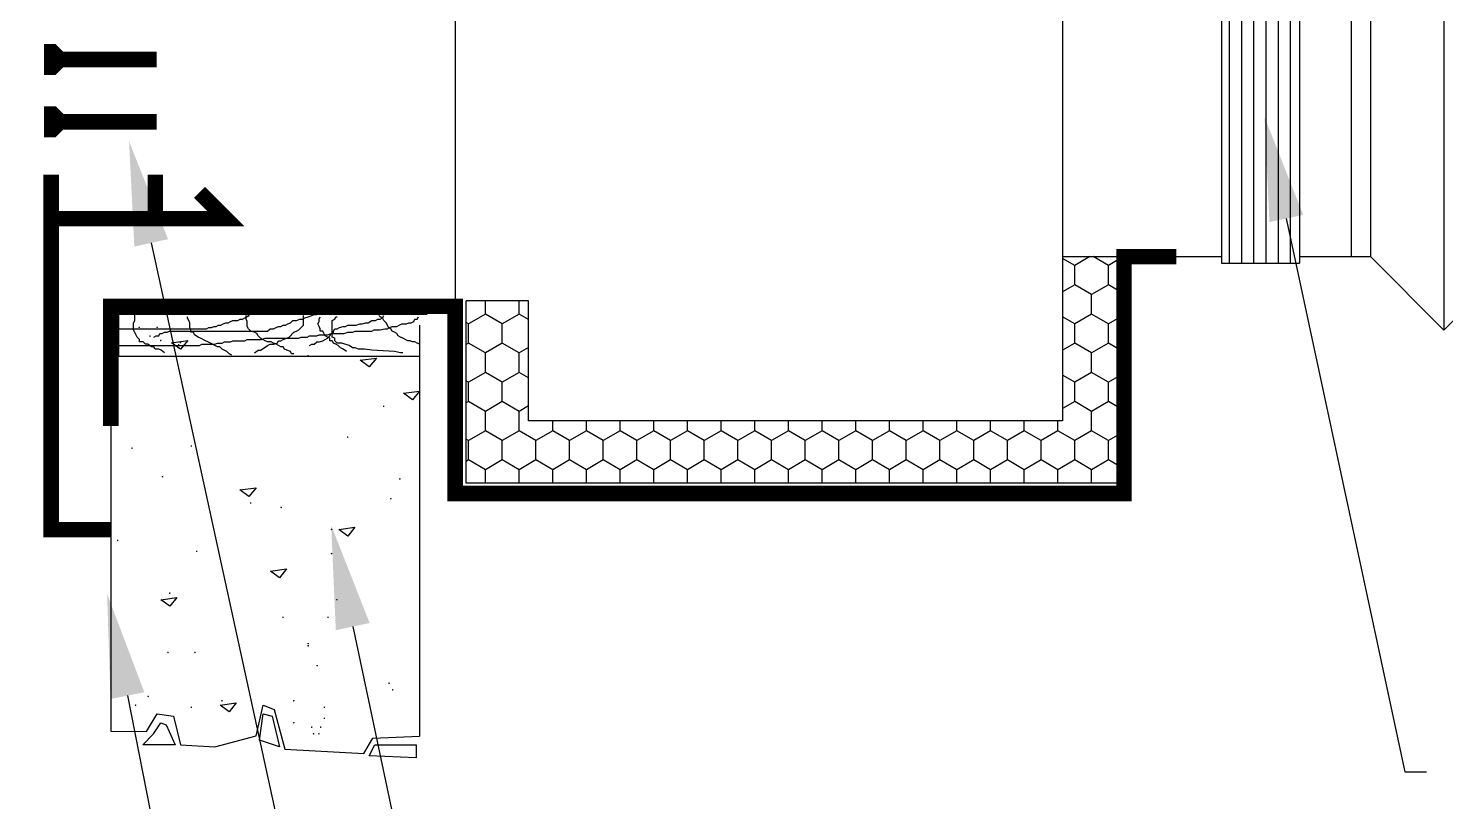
# Model space of a CAD drawing. Extents: x 594 to 813, y 174 to 240.
# Drawn here: x 636.67 to 639.629, y 196.121 to 197.735 of the extents above; entities that cross this region are included whole.
import ezdxf

# ---------------------------------------------------------------- set-up
doc = ezdxf.new("R2010")
doc.units = 0
doc.header["$MEASUREMENT"] = 0
doc.layers.get('0').update_dxf_attribs({"linetype": 'CONTINUOUS', "lineweight": 30})
for name, color, linetype in [('10_AC-TEXT', 3, 'CONTINUOUS'), ('DETAILS', 11, 'CONTINUOUS'), ('QEA-2$0$R', 1, 'CONTINUOUS'), ('QEA-2$0$Y', 2, 'CONTINUOUS'), ('T-TEXT', 3, 'CONTINUOUS')]:
    doc.layers.add(name, color=color, linetype=linetype)
doc.layers.add('AC.REF(S). PIPING', color=3, linetype='CONTINUOUS', lineweight=30)

# ---------------------------------------------------------------- blocks, each defined once
blk = doc.blocks.new('*X260')
at = {"color": 0}
for p, q in [((40.27, 213.75), (40.27, 214.323)), ((41.569, 213.75), (41.569, 214.323)), ((42.868, 213.75), (42.868, 214.323)), ((44.167, 213.75), (44.167, 214.323)), ((45.466, 213.75), (45.466, 214.323)), ((46.765, 213.75), (46.765, 214.323)), ((48.064, 213.75), (48.064, 214.323)), ((49.363, 213.75), (49.363, 214.323)), ((50.662, 213.75), (50.662, 214.323)), ((51.962, 213.75), (51.962, 214.323)), ((53.261, 213.75), (53.261, 214.323)), ((54.56, 213.75), (54.56, 214.323)), ((55.859, 213.75), (55.859, 214.323)), ((57.158, 213.75), (57.158, 214.323)), ((58.457, 213.75), (58.457, 214.323)), ((59.756, 213.75), (59.756, 214.323)), ((61.055, 213.75), (61.055, 214.323)), ((62.354, 213.75), (62.354, 214.323)), ((63.653, 213.75), (63.653, 214.323)), ((64.952, 213.75), (64.952, 214.323)), ((40.27, 213.75), (40.179, 213.698)), ((40.92, 213.375), (40.27, 213.75)), ((41.569, 213.75), (40.92, 213.375)), ((40.92, 212.625), (40.92, 213.375)), ((42.219, 213.375), (41.569, 213.75)), ((42.868, 213.75), (42.219, 213.375)), ((42.219, 212.625), (42.219, 213.375)), ((43.518, 213.375), (42.868, 213.75)), ((44.167, 213.75), (43.518, 213.375)), ((43.518, 212.625), (43.518, 213.375)), ((44.817, 213.375), (44.167, 213.75)), ((45.466, 213.75), (44.817, 213.375)), ((44.817, 212.625), (44.817, 213.375)), ((46.116, 213.375), (45.466, 213.75)), ((46.765, 213.75), (46.116, 213.375)), ((46.116, 212.625), (46.116, 213.375)), ((47.415, 213.375), (46.765, 213.75)), ((48.064, 213.75), (47.415, 213.375)), ((47.415, 212.625), (47.415, 213.375)), ((48.714, 213.375), (48.064, 213.75)), ((49.363, 213.75), (48.714, 213.375)), ((48.714, 212.625), (48.714, 213.375)), ((50.013, 213.375), (49.363, 213.75)), ((50.662, 213.75), (50.013, 213.375)), ((50.013, 212.625), (50.013, 213.375)), ((51.312, 213.375), (50.662, 213.75)), ((51.962, 213.75), (51.312, 213.375)), ((51.312, 212.625), (51.312, 213.375)), ((52.611, 213.375), (51.962, 213.75)), ((53.261, 213.75), (52.611, 213.375)), ((52.611, 212.625), (52.611, 213.375)), ((53.91, 213.375), (53.261, 213.75)), ((54.56, 213.75), (53.91, 213.375)), ((53.91, 212.625), (53.91, 213.375)), ((55.209, 213.375), (54.56, 213.75)), ((55.859, 213.75), (55.209, 213.375)), ((55.209, 212.625), (55.209, 213.375)), ((56.508, 213.375), (55.859, 213.75)), ((57.158, 213.75), (56.508, 213.375)), ((56.508, 212.625), (56.508, 213.375)), ((57.807, 213.375), (57.158, 213.75)), ((58.457, 213.75), (57.807, 213.375)), ((57.807, 212.625), (57.807, 213.375)), ((59.106, 213.375), (58.457, 213.75)), ((59.756, 213.75), (59.106, 213.375)), ((59.106, 212.625), (59.106, 213.375)), ((60.405, 213.375), (59.756, 213.75)), ((61.055, 213.75), (60.405, 213.375)), ((60.405, 212.625), (60.405, 213.375)), ((61.704, 213.375), (61.055, 213.75)), ((62.354, 213.75), (61.704, 213.375)), ((61.704, 212.625), (61.704, 213.375)), ((63.003, 213.375), (62.354, 213.75)), ((63.653, 213.75), (63.003, 213.375)), ((63.003, 212.625), (63.003, 213.375)), ((64.302, 213.375), (63.653, 213.75)), ((64.952, 213.75), (64.302, 213.375)), ((64.302, 212.625), (64.302, 213.375)), ((65.584, 213.385), (64.952, 213.75)), ((40.27, 212.25), (40.179, 212.302)), ((40.92, 212.625), (40.27, 212.25)), ((40.27, 211.5), (40.27, 212.25)), ((41.569, 212.25), (40.92, 212.625)), ((42.219, 212.625), (41.569, 212.25)), ((41.569, 211.5), (41.569, 212.25)), ((42.868, 212.25), (42.219, 212.625)), ((43.518, 212.625), (42.868, 212.25)), ((42.868, 211.923), (42.868, 212.25)), ((44.167, 212.25), (43.518, 212.625)), ((44.817, 212.625), (44.167, 212.25)), ((44.167, 211.923), (44.167, 212.25)), ((45.466, 212.25), (44.817, 212.625)), ((46.116, 212.625), (45.466, 212.25)), ((45.466, 211.923), (45.466, 212.25)), ((46.765, 212.25), (46.116, 212.625)), ((47.415, 212.625), (46.765, 212.25)), ((46.765, 211.923), (46.765, 212.25)), ((48.064, 212.25), (47.415, 212.625)), ((48.714, 212.625), (48.064, 212.25)), ((48.064, 211.923), (48.064, 212.25)), ((49.363, 212.25), (48.714, 212.625)), ((50.013, 212.625), (49.363, 212.25)), ((49.363, 211.923), (49.363, 212.25)), ((50.662, 212.25), (50.013, 212.625)), ((51.312, 212.625), (50.662, 212.25)), ((50.662, 211.923), (50.662, 212.25)), ((51.962, 212.25), (51.312, 212.625)), ((52.611, 212.625), (51.962, 212.25)), ((51.962, 211.923), (51.962, 212.25)), ((53.261, 212.25), (52.611, 212.625)), ((53.91, 212.625), (53.261, 212.25)), ((53.261, 211.923), (53.261, 212.25)), ((54.56, 212.25), (53.91, 212.625)), ((55.209, 212.625), (54.56, 212.25)), ((54.56, 211.923), (54.56, 212.25)), ((55.859, 212.25), (55.209, 212.625)), ((56.508, 212.625), (55.859, 212.25)), ((55.859, 211.923), (55.859, 212.25)), ((57.158, 212.25), (56.508, 212.625)), ((57.807, 212.625), (57.158, 212.25)), ((57.158, 211.923), (57.158, 212.25)), ((58.457, 212.25), (57.807, 212.625)), ((59.106, 212.625), (58.457, 212.25)), ((58.457, 211.923), (58.457, 212.25)), ((59.756, 212.25), (59.106, 212.625)), ((60.405, 212.625), (59.756, 212.25)), ((59.756, 211.923), (59.756, 212.25)), ((61.055, 212.25), (60.405, 212.625)), ((61.704, 212.625), (61.055, 212.25)), ((61.055, 211.923), (61.055, 212.25)), ((62.354, 212.25), (61.704, 212.625)), ((63.003, 212.625), (62.354, 212.25)), ((62.354, 211.923), (62.354, 212.25)), ((63.653, 212.25), (63.003, 212.625)), ((64.302, 212.625), (63.653, 212.25)), ((63.653, 211.5), (63.653, 212.25)), ((64.952, 212.25), (64.302, 212.625)), ((65.584, 212.615), (64.952, 212.25)), ((64.952, 211.5), (64.952, 212.25)), ((40.27, 211.5), (40.179, 211.448)), ((40.92, 211.125), (40.27, 211.5)), ((41.569, 211.5), (40.92, 211.125)), ((40.92, 210.375), (40.92, 211.125)), ((42.219, 211.125), (41.569, 211.5)), ((42.579, 211.333), (42.219, 211.125)), ((42.219, 210.375), (42.219, 211.125)), ((63.653, 211.5), (63.184, 211.229)), ((64.302, 211.125), (63.653, 211.5)), ((64.952, 211.5), (64.302, 211.125)), ((64.302, 210.375), (64.302, 211.125)), ((65.584, 211.135), (64.952, 211.5)), ((40.27, 210), (40.179, 210.052)), ((40.92, 210.375), (40.27, 210)), ((40.27, 209.25), (40.27, 210)), ((41.569, 210), (40.92, 210.375)), ((42.219, 210.375), (41.569, 210)), ((41.569, 209.25), (41.569, 210)), ((42.579, 210.167), (42.219, 210.375)), ((63.653, 210), (63.184, 210.271)), ((64.302, 210.375), (63.653, 210)), ((63.653, 209.25), (63.653, 210)), ((64.952, 210), (64.302, 210.375)), ((65.584, 210.365), (64.952, 210)), ((64.952, 209.25), (64.952, 210)), ((40.27, 209.25), (40.179, 209.198)), ((40.92, 208.875), (40.27, 209.25)), ((41.569, 209.25), (40.92, 208.875)), ((40.92, 208.125), (40.92, 208.875)), ((42.219, 208.875), (41.569, 209.25)), ((42.579, 209.083), (42.219, 208.875)), ((42.219, 208.125), (42.219, 208.875)), ((63.653, 209.25), (63.184, 208.979)), ((64.302, 208.875), (63.653, 209.25)), ((64.952, 209.25), (64.302, 208.875)), ((64.302, 208.125), (64.302, 208.875)), ((65.584, 208.885), (64.952, 209.25)), ((40.27, 207.75), (40.179, 207.802)), ((40.92, 208.125), (40.27, 207.75)), ((41.569, 207.75), (40.92, 208.125)), ((42.219, 208.125), (41.569, 207.75)), ((42.579, 207.917), (42.219, 208.125)), ((63.653, 207.75), (63.184, 208.021)), ((64.302, 208.125), (63.653, 207.75)), ((64.952, 207.75), (64.302, 208.125)), ((65.584, 208.115), (64.952, 207.75)), ((40.27, 207.291), (40.27, 207.75)), ((41.569, 207.291), (41.569, 207.75)), ((63.653, 207), (63.653, 207.75)), ((64.952, 207), (64.952, 207.75)), ((63.653, 207), (63.184, 206.729)), ((64.302, 206.625), (63.653, 207)), ((64.952, 207), (64.302, 206.625)), ((65.584, 206.635), (64.952, 207)), ((64.302, 205.875), (64.302, 206.625)), ((63.499, 205.589), (63.184, 205.771)), ((64.302, 205.875), (63.807, 205.589)), ((64.798, 205.589), (64.302, 205.875)), ((65.584, 205.865), (65.106, 205.589)), ((63.653, 185.25), (63.184, 185.521)), ((64.24, 185.589), (63.653, 185.25)), ((64.952, 185.25), (64.365, 185.589)), ((65.539, 185.589), (64.952, 185.25)), ((63.653, 184.5), (63.653, 185.25)), ((64.952, 184.5), (64.952, 185.25)), ((63.653, 184.5), (63.184, 184.229)), ((64.302, 184.125), (63.653, 184.5)), ((64.952, 184.5), (64.302, 184.125)), ((65.584, 184.135), (64.952, 184.5)), ((40.92, 183.375), (40.92, 183.887)), ((42.219, 183.375), (42.219, 183.887)), ((64.302, 183.375), (64.302, 184.125)), ((40.92, 183.375), (40.27, 183)), ((41.569, 183), (40.92, 183.375)), ((42.219, 183.375), (41.569, 183)), ((42.579, 183.167), (42.219, 183.375)), ((63.653, 183), (63.184, 183.271)), ((64.302, 183.375), (63.653, 183)), ((64.952, 183), (64.302, 183.375)), ((65.584, 183.365), (64.952, 183)), ((40.27, 183), (40.179, 183.052)), ((40.27, 182.25), (40.27, 183)), ((41.569, 182.25), (41.569, 183)), ((63.653, 182.25), (63.653, 183)), ((64.952, 182.25), (64.952, 183)), ((40.27, 182.25), (40.179, 182.198)), ((40.92, 181.875), (40.27, 182.25)), ((41.569, 182.25), (40.92, 181.875)), ((42.219, 181.875), (41.569, 182.25)), ((42.579, 182.083), (42.219, 181.875)), ((63.653, 182.25), (63.184, 181.979)), ((64.302, 181.875), (63.653, 182.25)), ((64.952, 182.25), (64.302, 181.875)), ((65.584, 181.885), (64.952, 182.25)), ((40.92, 181.125), (40.92, 181.875)), ((42.219, 181.125), (42.219, 181.875)), ((64.302, 181.125), (64.302, 181.875)), ((40.92, 181.125), (40.27, 180.75)), ((41.569, 180.75), (40.92, 181.125)), ((42.219, 181.125), (41.569, 180.75)), ((42.579, 180.917), (42.219, 181.125)), ((63.653, 180.75), (63.184, 181.021)), ((64.302, 181.125), (63.653, 180.75)), ((64.952, 180.75), (64.302, 181.125)), ((65.584, 181.115), (64.952, 180.75)), ((40.27, 180.75), (40.179, 180.802)), ((40.27, 180), (40.27, 180.75)), ((41.569, 180), (41.569, 180.75)), ((63.653, 180), (63.653, 180.75)), ((64.952, 180), (64.952, 180.75)), ((40.27, 180), (40.179, 179.948)), ((40.92, 179.625), (40.27, 180)), ((41.569, 180), (40.92, 179.625)), ((42.219, 179.625), (41.569, 180)), ((63.653, 180), (63.184, 179.729)), ((64.302, 179.625), (63.653, 180)), ((64.952, 180), (64.302, 179.625)), ((65.584, 179.635), (64.952, 180)), ((40.92, 178.875), (40.92, 179.625)), ((42.579, 179.833), (42.219, 179.625)), ((42.219, 178.875), (42.219, 179.625)), ((64.302, 178.875), (64.302, 179.625)), ((40.92, 178.875), (40.27, 178.5)), ((41.569, 178.5), (40.92, 178.875)), ((42.219, 178.875), (41.569, 178.5)), ((42.868, 178.5), (42.219, 178.875)), ((43.518, 178.875), (42.868, 178.5)), ((43.518, 178.875), (43.518, 179.255)), ((44.167, 178.5), (43.518, 178.875)), ((44.817, 178.875), (44.167, 178.5)), ((44.817, 178.875), (44.817, 179.255)), ((45.466, 178.5), (44.817, 178.875)), ((46.116, 178.875), (45.466, 178.5)), ((46.116, 178.875), (46.116, 179.255)), ((46.765, 178.5), (46.116, 178.875)), ((47.415, 178.875), (46.765, 178.5)), ((47.415, 178.875), (47.415, 179.255)), ((48.064, 178.5), (47.415, 178.875)), ((48.714, 178.875), (48.064, 178.5)), ((48.714, 178.875), (48.714, 179.255)), ((49.363, 178.5), (48.714, 178.875)), ((50.013, 178.875), (49.363, 178.5)), ((50.013, 178.875), (50.013, 179.255)), ((50.662, 178.5), (50.013, 178.875)), ((51.312, 178.875), (50.662, 178.5)), ((51.312, 178.875), (51.312, 179.255)), ((51.962, 178.5), (51.312, 178.875)), ((52.611, 178.875), (51.962, 178.5)), ((52.611, 178.875), (52.611, 179.255)), ((53.261, 178.5), (52.611, 178.875)), ((53.91, 178.875), (53.261, 178.5)), ((53.91, 178.875), (53.91, 179.255)), ((54.56, 178.5), (53.91, 178.875)), ((55.209, 178.875), (54.56, 178.5)), ((55.209, 178.875), (55.209, 179.255)), ((55.859, 178.5), (55.209, 178.875)), ((56.508, 178.875), (55.859, 178.5)), ((56.508, 178.875), (56.508, 179.255)), ((57.158, 178.5), (56.508, 178.875)), ((57.807, 178.875), (57.158, 178.5)), ((57.807, 178.875), (57.807, 179.255)), ((58.457, 178.5), (57.807, 178.875)), ((59.106, 178.875), (58.457, 178.5)), ((59.106, 178.875), (59.106, 179.255)), ((59.756, 178.5), (59.106, 178.875)), ((60.405, 178.875), (59.756, 178.5)), ((60.405, 178.875), (60.405, 179.255)), ((61.055, 178.5), (60.405, 178.875)), ((61.704, 178.875), (61.055, 178.5)), ((61.704, 178.875), (61.704, 179.255)), ((62.354, 178.5), (61.704, 178.875)), ((63.003, 178.875), (62.354, 178.5)), ((63.003, 178.875), (63.003, 179.255)), ((63.653, 178.5), (63.003, 178.875)), ((64.302, 178.875), (63.653, 178.5)), ((64.952, 178.5), (64.302, 178.875)), ((65.584, 178.865), (64.952, 178.5)), ((40.27, 178.5), (40.179, 178.552)), ((40.27, 177.75), (40.27, 178.5)), ((41.569, 177.75), (41.569, 178.5)), ((42.868, 177.75), (42.868, 178.5)), ((44.167, 177.75), (44.167, 178.5)), ((45.466, 177.75), (45.466, 178.5)), ((46.765, 177.75), (46.765, 178.5)), ((48.064, 177.75), (48.064, 178.5)), ((49.363, 177.75), (49.363, 178.5)), ((50.662, 177.75), (50.662, 178.5)), ((51.962, 177.75), (51.962, 178.5)), ((53.261, 177.75), (53.261, 178.5)), ((54.56, 177.75), (54.56, 178.5)), ((55.859, 177.75), (55.859, 178.5)), ((57.158, 177.75), (57.158, 178.5)), ((58.457, 177.75), (58.457, 178.5)), ((59.756, 177.75), (59.756, 178.5)), ((61.055, 177.75), (61.055, 178.5)), ((62.354, 177.75), (62.354, 178.5)), ((63.653, 177.75), (63.653, 178.5)), ((64.952, 177.75), (64.952, 178.5)), ((40.27, 177.75), (40.179, 177.698)), ((40.92, 177.375), (40.27, 177.75)), ((41.569, 177.75), (40.92, 177.375)), ((42.219, 177.375), (41.569, 177.75)), ((42.868, 177.75), (42.219, 177.375)), ((43.518, 177.375), (42.868, 177.75)), ((44.167, 177.75), (43.518, 177.375)), ((44.817, 177.375), (44.167, 177.75)), ((45.466, 177.75), (44.817, 177.375)), ((46.116, 177.375), (45.466, 177.75)), ((46.765, 177.75), (46.116, 177.375)), ((47.415, 177.375), (46.765, 177.75)), ((48.064, 177.75), (47.415, 177.375)), ((48.714, 177.375), (48.064, 177.75)), ((49.363, 177.75), (48.714, 177.375)), ((50.013, 177.375), (49.363, 177.75)), ((50.662, 177.75), (50.013, 177.375)), ((51.312, 177.375), (50.662, 177.75)), ((51.962, 177.75), (51.312, 177.375)), ((52.611, 177.375), (51.962, 177.75)), ((53.261, 177.75), (52.611, 177.375)), ((53.91, 177.375), (53.261, 177.75)), ((54.56, 177.75), (53.91, 177.375)), ((55.209, 177.375), (54.56, 177.75)), ((55.859, 177.75), (55.209, 177.375)), ((56.508, 177.375), (55.859, 177.75)), ((57.158, 177.75), (56.508, 177.375)), ((57.807, 177.375), (57.158, 177.75)), ((58.457, 177.75), (57.807, 177.375)), ((59.106, 177.375), (58.457, 177.75)), ((59.756, 177.75), (59.106, 177.375)), ((60.405, 177.375), (59.756, 177.75)), ((61.055, 177.75), (60.405, 177.375)), ((61.704, 177.375), (61.055, 177.75)), ((62.354, 177.75), (61.704, 177.375)), ((63.003, 177.375), (62.354, 177.75)), ((63.653, 177.75), (63.003, 177.375)), ((64.302, 177.375), (63.653, 177.75)), ((64.952, 177.75), (64.302, 177.375)), ((65.584, 177.385), (64.952, 177.75)), ((40.92, 176.855), (40.92, 177.375)), ((42.219, 176.855), (42.219, 177.375)), ((43.518, 176.855), (43.518, 177.375)), ((44.817, 176.855), (44.817, 177.375)), ((46.116, 176.855), (46.116, 177.375)), ((47.415, 176.855), (47.415, 177.375)), ((48.714, 176.855), (48.714, 177.375)), ((50.013, 176.855), (50.013, 177.375)), ((51.312, 176.855), (51.312, 177.375)), ((52.611, 176.855), (52.611, 177.375)), ((53.91, 176.855), (53.91, 177.375)), ((55.209, 176.855), (55.209, 177.375)), ((56.508, 176.855), (56.508, 177.375)), ((57.807, 176.855), (57.807, 177.375)), ((59.106, 176.855), (59.106, 177.375)), ((60.405, 176.855), (60.405, 177.375)), ((61.704, 176.855), (61.704, 177.375)), ((63.003, 176.855), (63.003, 177.375)), ((64.302, 176.855), (64.302, 177.375))]:
    blk.add_line(p, q, dxfattribs=at)
blk = doc.blocks.new('*X258')
at = {"color": 0}
for p, q in [((72.73, 185.336), (72.73, 205.842)), ((73.202, 185.336), (73.202, 205.842)), ((73.674, 185.336), (73.674, 205.842)), ((74.146, 185.336), (74.146, 205.842)), ((74.619, 185.336), (74.619, 205.842)), ((75.091, 185.336), (75.091, 205.842))]:
    blk.add_line(p, q, dxfattribs=at)
blk = doc.blocks.new('A$C5DD3573E')
at = {"layer": '10_AC-TEXT'}
blk.add_solid([(-21713.802, -28781.287), (-21655.486, -28768.78), (-21722.167, -28600.085)], dxfattribs=at)
at = {"layer": 'DETAILS', "color": 2}
for p, q in [((-22070.805, -27662.807), (-22070.805, -29124.101)), ((-23118.8, -27860.384), (-23118.8, -28926.523)), ((-21796.274, -27934.826), (-21796.274, -28852.082)), ((-21662.079, -27934.826), (-21662.079, -28852.082)), ((-21572.615, -27946.137), (-21572.615, -28840.771)), ((-21539.066, -27946.137), (-21539.066, -28840.771)), ((-22070.805, -28840.771), (-21796.274, -28840.771)), ((-21796.274, -28852.082), (-21662.079, -28852.082)), ((-21662.079, -28840.771), (-21539.066, -28840.771)), ((-23713.134, -28926.523), (-23713.134, -29658.773)), ((-23099.833, -29231.457), (-23099.833, -28916.897)), ((-22992.477, -28916.897), (-23099.833, -28916.897)), ((-22992.477, -29124.101), (-22992.477, -28916.897)), ((-23180.227, -28959.169), (-23180.227, -29667.432)), ((-22070.805, -29124.101), (-22992.477, -29124.101)), ((-21963.449, -29231.457), (-23099.833, -29231.457))]:
    blk.add_line(p, q, dxfattribs=at)
for points in [[(-21412.546, -27819.616), (-21412.546, -28967.292)], [(-21539.066, -28840.771), (-21412.546, -28967.292), (-21286.025, -28840.771)], [(-23713.134, -29658.773), (-23651.719, -29659.681), (-23633.107, -29629.374), (-23605.189, -29633.162), (-23592.781, -29682.412), (-23533.844, -29686.2), (-23462.498, -29667.258), (-23450.09, -29614.22), (-23431.478, -29621.797), (-23412.866, -29689.989), (-23276.379, -29697.566), (-23260.869, -29671.046), (-23180.227, -29667.432)]]:
    blk.add_lwpolyline(points, dxfattribs=at)
for points in [[(-23634.024, -28500.81, 26.839, 26.839, 0), (-23795.059, -28500.81, 26.839, 53.678, 0), (-23808.478, -28500.81, 53.678, 53.678, 0), (-23828.607, -28500.81, 53.678, 53.678, 0)], [(-23634.024, -28500.81, 26.839, 26.839, 0), (-23795.059, -28500.81, 26.839, 53.678, 0), (-23808.478, -28500.81, 53.678, 53.678, 0), (-23828.607, -28500.81, 53.678, 53.678, 0)], [(-23634.024, -28608.166, 26.839, 26.839, 0), (-23795.059, -28608.166, 26.839, 53.678, 0), (-23808.478, -28608.166, 53.678, 53.678, 0), (-23828.607, -28608.166, 53.678, 53.678, 0)], [(-23634.024, -28608.166, 26.839, 26.839, 0), (-23795.059, -28608.166, 26.839, 53.678, 0), (-23808.478, -28608.166, 53.678, 53.678, 0), (-23828.607, -28608.166, 53.678, 53.678, 0)]]:
    blk.add_lwpolyline(points, format="xyseb", dxfattribs=at)
at = {"layer": 'DETAILS', "color": 2, "const_width": 26.839}
for points in [[(-23815.881, -28775.243), (-23815.881, -28699.603)], [(-23636.315, -28775.243), (-23636.315, -28699.603)], [(-23713.134, -29311.601), (-23815.881, -29311.601), (-23815.881, -28775.243), (-23514.462, -28775.243), (-23560.009, -28729.696)], [(-23713.134, -29132.815), (-23713.134, -28926.523), (-23258.512, -28926.523), (-23118.8, -28926.523), (-23118.8, -29249.284), (-22966.629, -29249.284), (-21964.781, -29249.284), (-21964.781, -28840.771), (-21874.628, -28840.771)]]:
    blk.add_lwpolyline(points, dxfattribs=at)
at = {"layer": 'DETAILS', "color": 2, "const_width": 1.342}
for points in [[(-23664.798, -28962.606, 1), (-23663.456, -28962.606, 1)], [(-23646.186, -28977.76, 1), (-23644.844, -28977.76, 1)], [(-23633.778, -28962.606, 1), (-23632.436, -28962.606, 1)], [(-23627.574, -28985.337, 1), (-23626.232, -28985.337, 1)], [(-23596.554, -28992.914, 1), (-23595.212, -28992.914, 1)], [(-23593.452, -28989.125, 1), (-23592.11, -28989.125, 1)], [(-23373.212, -29011.856, 1), (-23371.87, -29011.856, 1)], [(-23373.212, -29011.856, 1), (-23371.87, -29011.856, 1)], [(-23242.928, -29098.99, 1), (-23241.586, -29098.99, 1)], [(-23304.968, -29152.029, 1), (-23303.626, -29152.029, 1)], [(-23677.206, -29170.971, 1), (-23675.864, -29170.971, 1)], [(-23574.841, -29167.183, 1), (-23573.499, -29167.183, 1)], [(-23624.472, -29220.221, 1), (-23623.13, -29220.221, 1)], [(-23215.01, -29224.009, 1), (-23213.668, -29224.009, 1)], [(-23472.475, -29265.682, 1), (-23471.133, -29265.682, 1)], [(-23419.741, -29273.259, 1), (-23418.399, -29273.259, 1)], [(-23230.52, -29258.105, 1), (-23229.178, -29258.105, 1)], [(-23332.886, -29311.144, 1), (-23331.544, -29311.144, 1)], [(-23702.022, -29330.086, 1), (-23700.68, -29330.086, 1)], [(-23565.535, -29349.028, 1), (-23564.193, -29349.028, 1)], [(-23332.886, -29352.817, 1), (-23331.544, -29352.817, 1)], [(-23612.064, -29421.009, 1), (-23610.722, -29421.009, 1)], [(-23416.639, -29462.682, 1), (-23415.297, -29462.682, 1)], [(-23339.09, -29462.682, 1), (-23337.748, -29462.682, 1)], [(-23373.212, -29508.143, 1), (-23371.87, -29508.143, 1)], [(-23373.212, -29511.932, 1), (-23371.87, -29511.932, 1)], [(-23615.166, -29523.297, 1), (-23613.824, -29523.297, 1)], [(-23568.637, -29523.297, 1), (-23567.295, -29523.297, 1)], [(-23357.702, -29546.028, 1), (-23356.36, -29546.028, 1)], [(-23233.622, -29576.335, 1), (-23232.28, -29576.335, 1)], [(-23227.418, -29587.701, 1), (-23226.076, -29587.701, 1)], [(-23671.002, -29614.22, 1), (-23669.66, -29614.22, 1)], [(-23649.288, -29599.066, 1), (-23647.946, -29599.066, 1)], [(-23574.841, -29618.008, 1), (-23573.499, -29618.008, 1)], [(-23522.107, -29606.643, 1), (-23520.765, -29606.643, 1)], [(-23398.027, -29606.643, 1), (-23396.685, -29606.643, 1)], [(-23345.294, -29618.008, 1), (-23343.952, -29618.008, 1)], [(-23345.294, -29636.95, 1), (-23343.952, -29636.95, 1)], [(-23398.027, -29644.527, 1), (-23396.685, -29644.527, 1)], [(-23367.008, -29652.104, 1), (-23365.666, -29652.104, 1)], [(-23363.906, -29663.47, 1), (-23362.564, -29663.47, 1)], [(-23354.6, -29663.47, 1), (-23353.258, -29663.47, 1)], [(-23351.498, -29652.104, 1), (-23350.156, -29652.104, 1)]]:
    blk.add_lwpolyline(points, format="xyb", close=True, dxfattribs=at)
at = {"layer": 'DETAILS', "color": 2}
for points in [[(-23608.291, -28989.125), (-23580.374, -28985.337), (-23592.781, -29000.491)], [(-23282.583, -29019.433), (-23254.665, -29015.645), (-23267.073, -29030.798)], [(-23208.135, -29076.26), (-23180.218, -29072.471), (-23192.625, -29087.625)], [(-23490.416, -29242.952), (-23462.498, -29239.163), (-23474.906, -29254.317)], [(-23319.807, -29311.144), (-23291.889, -29307.355), (-23304.297, -29322.509)], [(-23437.682, -29383.124), (-23409.764, -29379.336), (-23422.172, -29394.49)], [(-23626.903, -29432.374), (-23598.985, -29428.586), (-23611.393, -29443.739)], [(-23524.538, -29614.22), (-23496.62, -29610.431), (-23509.028, -29625.585)], [(-23456.294, -29674.835), (-23450.09, -29629.374), (-23434.58, -29633.162), (-23422.172, -29686.2)], [(-23639.311, -29663.47), (-23626.903, -29644.527), (-23617.597, -29648.316), (-23602.087, -29682.412), (-23657.923, -29682.412)], [(-23267.073, -29701.354), (-23257.767, -29682.412), (-23186.421, -29682.412), (-23186.421, -29705.143)]]:
    blk.add_lwpolyline(points, close=True, dxfattribs=at)
at = {"layer": 'QEA-2$0$R'}
for p, q in [((-23673.919, -28954.761), (-23671.853, -28950.632)), ((-23673.919, -28967.149), (-23673.919, -28954.761)), ((-23671.853, -28950.632), (-23671.853, -28940.308)), ((-23580.945, -28946.502), (-23580.945, -28944.437)), ((-23576.813, -28954.761), (-23580.945, -28946.502)), ((-23576.813, -28963.02), (-23576.813, -28954.761)), ((-23523.095, -28958.89), (-23518.963, -28956.826)), ((-23518.963, -28956.826), (-23514.831, -28954.761)), ((-23514.831, -28954.761), (-23510.698, -28954.761)), ((-23510.698, -28954.761), (-23506.566, -28952.696)), ((-23506.566, -28952.696), (-23502.434, -28950.632)), ((-23502.434, -28950.632), (-23494.17, -28950.632)), ((-23494.17, -28950.632), (-23490.038, -28948.567)), ((-23490.038, -28948.567), (-23485.905, -28948.567)), ((-23485.905, -28948.567), (-23481.773, -28946.502)), ((-23479.707, -28940.308), (-23483.839, -28940.308)), ((-23481.773, -28946.502), (-23473.509, -28942.373)), ((-23473.509, -28942.373), (-23479.707, -28940.308)), ((-23479.707, -28948.567), (-23479.707, -28942.373)), ((-23477.641, -28952.696), (-23479.707, -28948.567)), ((-23477.641, -28960.955), (-23477.641, -28952.696)), ((-23411.526, -28958.89), (-23407.394, -28956.826)), ((-23407.394, -28956.826), (-23403.262, -28954.761)), ((-23403.262, -28954.761), (-23399.13, -28950.632)), ((-23399.13, -28950.632), (-23392.932, -28950.632)), ((-23392.932, -28950.632), (-23386.733, -28948.567)), ((-23386.733, -28948.567), (-23382.601, -28948.567)), ((-23382.601, -28948.567), (-23378.469, -28946.502)), ((-23380.535, -28958.89), (-23380.535, -28942.373)), ((-23378.469, -28946.502), (-23372.271, -28944.437)), ((-23372.271, -28944.437), (-23366.072, -28942.373)), ((-23366.072, -28942.373), (-23361.94, -28940.308)), ((-23361.94, -28940.308), (-23357.808, -28940.308)), ((-23355.742, -28956.826), (-23353.676, -28952.696)), ((-23353.676, -28960.955), (-23355.742, -28956.826)), ((-23353.676, -28948.567), (-23351.61, -28944.437)), ((-23353.676, -28952.696), (-23353.676, -28948.567)), ((-23330.949, -28950.632), (-23326.817, -28948.567)), ((-23330.949, -28979.537), (-23330.949, -28950.632)), ((-23326.817, -28948.567), (-23324.751, -28944.437)), ((-23324.751, -28944.437), (-23322.685, -28944.437)), ((-23289.627, -28958.89), (-23283.429, -28956.826)), ((-23283.429, -28956.826), (-23279.297, -28956.826)), ((-23279.297, -28956.826), (-23273.098, -28954.761)), ((-23273.098, -28954.761), (-23268.966, -28954.761)), ((-23268.966, -28954.761), (-23262.768, -28950.632)), ((-23262.768, -28950.632), (-23256.57, -28950.632)), ((-23256.57, -28950.632), (-23252.438, -28948.567)), ((-23252.438, -28948.567), (-23248.305, -28948.567)), ((-23248.305, -28944.437), (-23250.372, -28942.373)), ((-23244.173, -28946.502), (-23248.305, -28944.437)), ((-23248.305, -28948.567), (-23244.173, -28946.502)), ((-23244.173, -28946.502), (-23242.107, -28942.373)), ((-23242.107, -28950.632), (-23244.173, -28946.502)), ((-23237.975, -28954.761), (-23242.107, -28950.632)), ((-23235.909, -28958.89), (-23237.975, -28954.761)), ((-23215.248, -28958.89), (-23211.116, -28956.826)), ((-23211.116, -28956.826), (-23202.851, -28956.826)), ((-23202.851, -28956.826), (-23198.719, -28954.761)), ((-23198.719, -28954.761), (-23194.587, -28954.761)), ((-23194.587, -28954.761), (-23190.455, -28952.696)), ((-23190.455, -28952.696), (-23188.389, -28948.567)), ((-23188.389, -28948.567), (-23184.257, -28948.567)), ((-23184.257, -28948.567), (-23182.191, -28944.437)), ((-23699.363, -28965.084), (-23547.888, -28965.084)), ((-23667.721, -28979.537), (-23673.919, -28967.149)), ((-23663.589, -28983.667), (-23667.721, -28979.537)), ((-23638.796, -28979.537), (-23634.664, -28977.473)), ((-23634.664, -28977.473), (-23630.531, -28977.473)), ((-23630.531, -28977.473), (-23628.465, -28973.343)), ((-23628.465, -28973.343), (-23624.333, -28973.343)), ((-23624.333, -28973.343), (-23620.201, -28971.278)), ((-23620.201, -28971.278), (-23616.069, -28971.278)), ((-23616.069, -28971.278), (-23611.937, -28969.214)), ((-23611.937, -28969.214), (-23442.518, -28969.214)), ((-23574.747, -28967.149), (-23576.813, -28963.02)), ((-23574.747, -28971.278), (-23574.747, -28967.149)), ((-23570.615, -28971.278), (-23574.747, -28971.278)), ((-23568.549, -28975.408), (-23570.615, -28971.278)), ((-23562.351, -28979.537), (-23568.549, -28975.408)), ((-23558.218, -28981.602), (-23562.351, -28979.537)), ((-23549.954, -28985.731), (-23558.218, -28981.602)), ((-23547.888, -28965.084), (-23543.756, -28963.02)), ((-23543.756, -28963.02), (-23539.624, -28963.02)), ((-23539.624, -28963.02), (-23535.491, -28960.955)), ((-23535.491, -28960.955), (-23531.359, -28960.955)), ((-23531.359, -28960.955), (-23527.227, -28958.89)), ((-23527.227, -28958.89), (-23523.095, -28958.89)), ((-23475.575, -28965.084), (-23477.641, -28960.955)), ((-23471.443, -28969.214), (-23475.575, -28965.084)), ((-23465.245, -28971.278), (-23471.443, -28969.214)), ((-23461.112, -28973.343), (-23465.245, -28971.278)), ((-23459.046, -28977.473), (-23461.112, -28973.343)), ((-23454.914, -28981.602), (-23459.046, -28977.473)), ((-23446.65, -28985.731), (-23454.914, -28981.602)), ((-23452.848, -28983.667), (-23446.65, -28981.602)), ((-23446.65, -28981.602), (-23388.799, -28981.602)), ((-23442.518, -28969.214), (-23438.385, -28965.084)), ((-23438.385, -28965.084), (-23432.187, -28965.084)), ((-23432.187, -28965.084), (-23428.055, -28963.02)), ((-23428.055, -28963.02), (-23423.923, -28960.955)), ((-23423.923, -28960.955), (-23419.791, -28960.955)), ((-23419.791, -28960.955), (-23415.658, -28958.89)), ((-23415.658, -28958.89), (-23411.526, -28958.89)), ((-23415.658, -28983.667), (-23409.46, -28981.602)), ((-23409.46, -28981.602), (-23405.328, -28979.537)), ((-23405.328, -28979.537), (-23397.064, -28971.278)), ((-23397.064, -28971.278), (-23392.932, -28969.214)), ((-23392.932, -28969.214), (-23388.799, -28967.149)), ((-23388.799, -28967.149), (-23384.667, -28963.02)), ((-23388.799, -28981.602), (-23384.667, -28979.537)), ((-23384.667, -28963.02), (-23380.535, -28958.89)), ((-23384.667, -28979.537), (-23374.337, -28979.537)), ((-23374.337, -28979.537), (-23370.205, -28977.473)), ((-23370.205, -28977.473), (-23357.808, -28977.473)), ((-23357.808, -28977.473), (-23353.676, -28975.408)), ((-23351.61, -28965.084), (-23353.676, -28960.955)), ((-23353.676, -28975.408), (-23339.213, -28975.408)), ((-23351.61, -28969.214), (-23351.61, -28965.084)), ((-23347.478, -28969.214), (-23351.61, -28969.214)), ((-23343.345, -28977.473), (-23347.478, -28969.214)), ((-23339.213, -28979.537), (-23343.345, -28977.473)), ((-23343.345, -28983.667), (-23339.213, -28981.602)), ((-23339.213, -28975.408), (-23333.015, -28973.343)), ((-23339.213, -28981.602), (-23335.081, -28977.473)), ((-23335.081, -28981.602), (-23339.213, -28979.537)), ((-23335.081, -28977.473), (-23333.015, -28973.343)), ((-23335.081, -28985.731), (-23335.081, -28981.602)), ((-23333.015, -28973.343), (-23328.883, -28973.343)), ((-23333.015, -28973.343), (-23310.288, -28973.343)), ((-23326.817, -28981.602), (-23330.949, -28979.537)), ((-23328.883, -28969.214), (-23326.817, -28965.084)), ((-23328.883, -28973.343), (-23328.883, -28969.214)), ((-23326.817, -28965.084), (-23322.685, -28965.084)), ((-23326.817, -28985.731), (-23326.817, -28981.602)), ((-23322.685, -28965.084), (-23318.552, -28963.02)), ((-23318.552, -28963.02), (-23312.354, -28960.955)), ((-23312.354, -28960.955), (-23308.222, -28960.955)), ((-23310.288, -28973.343), (-23304.09, -28971.278)), ((-23308.222, -28960.955), (-23304.09, -28958.89)), ((-23304.09, -28958.89), (-23289.627, -28958.89)), ((-23304.09, -28971.278), (-23295.825, -28971.278)), ((-23295.825, -28971.278), (-23291.693, -28969.214)), ((-23291.693, -28969.214), (-23262.768, -28969.214)), ((-23262.768, -28969.214), (-23258.636, -28967.149)), ((-23258.636, -28967.149), (-23248.305, -28967.149)), ((-23248.305, -28967.149), (-23240.041, -28965.084)), ((-23240.041, -28965.084), (-23235.909, -28965.084)), ((-23233.843, -28963.02), (-23235.909, -28958.89)), ((-23235.909, -28965.084), (-23231.777, -28963.02)), ((-23229.711, -28965.084), (-23233.843, -28963.02)), ((-23231.777, -28963.02), (-23227.645, -28960.955)), ((-23227.645, -28969.214), (-23229.711, -28965.084)), ((-23227.645, -28960.955), (-23219.38, -28960.955)), ((-23223.512, -28971.278), (-23227.645, -28969.214)), ((-23219.38, -28973.343), (-23223.512, -28971.278)), ((-23219.38, -28960.955), (-23215.248, -28958.89)), ((-23217.314, -28977.473), (-23219.38, -28973.343)), ((-23213.182, -28979.537), (-23217.314, -28977.473)), ((-23209.05, -28981.602), (-23213.182, -28979.537)), ((-23200.785, -28985.731), (-23209.05, -28981.602)), ((-23699.363, -28993.99), (-23560.285, -28993.99)), ((-23663.589, -28987.796), (-23663.589, -28983.667)), ((-23657.391, -28987.796), (-23663.589, -28987.796)), ((-23653.258, -28991.925), (-23657.391, -28987.796)), ((-23649.126, -28991.925), (-23653.258, -28991.925)), ((-23642.928, -28996.055), (-23649.126, -28991.925)), ((-23638.796, -28996.055), (-23642.928, -28996.055)), ((-23636.73, -29000.184), (-23638.796, -28996.055)), ((-23630.531, -29000.184), (-23636.73, -29000.184)), ((-23626.399, -29002.249), (-23630.531, -29000.184)), ((-23620.201, -29006.378), (-23626.399, -29002.249)), ((-23560.285, -28993.99), (-23556.152, -28991.925)), ((-23556.152, -28991.925), (-23533.425, -28991.925)), ((-23545.822, -28987.796), (-23549.954, -28985.731)), ((-23537.558, -28991.925), (-23545.822, -28987.796)), ((-23533.425, -28993.99), (-23537.558, -28991.925)), ((-23533.425, -28991.925), (-23529.293, -28989.861)), ((-23529.293, -28996.055), (-23533.425, -28993.99)), ((-23529.293, -28989.861), (-23521.029, -28989.861)), ((-23525.161, -28996.055), (-23529.293, -28996.055)), ((-23521.029, -29000.184), (-23525.161, -28996.055)), ((-23521.029, -28989.861), (-23516.897, -28987.796)), ((-23512.765, -29004.314), (-23521.029, -29000.184)), ((-23516.897, -28987.796), (-23506.566, -28987.796)), ((-23508.632, -29008.443), (-23512.765, -29004.314)), ((-23506.566, -28987.796), (-23502.434, -28985.731)), ((-23502.434, -28985.731), (-23481.773, -28985.731)), ((-23481.773, -28985.731), (-23477.641, -28983.667)), ((-23477.641, -28983.667), (-23452.848, -28983.667)), ((-23465.245, -29006.378), (-23459.046, -29002.249)), ((-23459.046, -29002.249), (-23454.914, -29002.249)), ((-23454.914, -29002.249), (-23448.716, -28998.119)), ((-23448.716, -28998.119), (-23442.518, -28993.99)), ((-23442.518, -28987.796), (-23446.65, -28985.731)), ((-23436.319, -28987.796), (-23442.518, -28987.796)), ((-23442.518, -28993.99), (-23438.385, -28991.925)), ((-23438.385, -28991.925), (-23432.187, -28991.925)), ((-23432.187, -28989.861), (-23436.319, -28987.796)), ((-23432.187, -28991.925), (-23425.989, -28989.861)), ((-23428.055, -28991.925), (-23432.187, -28989.861)), ((-23419.791, -28996.055), (-23428.055, -28991.925)), ((-23425.989, -28989.861), (-23423.923, -28985.731)), ((-23423.923, -28985.731), (-23419.791, -28985.731)), ((-23419.791, -28985.731), (-23415.658, -28983.667)), ((-23415.658, -28996.055), (-23419.791, -28996.055)), ((-23413.592, -29000.184), (-23415.658, -28996.055)), ((-23409.46, -29002.249), (-23413.592, -29000.184)), ((-23403.262, -29004.314), (-23409.46, -29002.249)), ((-23401.196, -29008.443), (-23403.262, -29004.314)), ((-23370.205, -28993.99), (-23366.072, -28991.925)), ((-23366.072, -28991.925), (-23361.94, -28991.925)), ((-23361.94, -28991.925), (-23357.808, -28987.796)), ((-23357.808, -28987.796), (-23353.676, -28987.796)), ((-23353.676, -28987.796), (-23347.478, -28985.731)), ((-23347.478, -28985.731), (-23343.345, -28983.667)), ((-23330.949, -28985.731), (-23335.081, -28985.731)), ((-23328.883, -28989.861), (-23330.949, -28985.731)), ((-23324.751, -28991.925), (-23328.883, -28989.861)), ((-23322.685, -28989.861), (-23326.817, -28985.731)), ((-23320.618, -28993.99), (-23324.751, -28991.925)), ((-23314.42, -28989.861), (-23322.685, -28989.861)), ((-23316.486, -28998.119), (-23320.618, -28993.99)), ((-23312.354, -29000.184), (-23316.486, -28998.119)), ((-23302.024, -28993.99), (-23314.42, -28989.861)), ((-23306.156, -29004.314), (-23312.354, -29000.184)), ((-23295.825, -28998.119), (-23302.024, -28993.99)), ((-23291.693, -28998.119), (-23295.825, -28998.119)), ((-23285.495, -29000.184), (-23291.693, -28998.119)), ((-23275.165, -29000.184), (-23285.495, -29000.184)), ((-23262.768, -29002.249), (-23275.165, -29000.184)), ((-23223.512, -29004.314), (-23262.768, -29002.249)), ((-23213.182, -29006.378), (-23223.512, -29004.314)), ((-23209.05, -29006.378), (-23213.182, -29006.378)), ((-23196.653, -28985.731), (-23200.785, -28985.731)), ((-23192.521, -28987.796), (-23196.653, -28985.731)), ((-23188.389, -28987.796), (-23192.521, -28987.796)), ((-23184.257, -28989.861), (-23188.389, -28987.796)), ((-23180.125, -28991.925), (-23184.257, -28989.861)), ((-23504.5, -29010.508), (-23508.632, -29008.443)), ((-23397.064, -29008.443), (-23401.196, -29008.443))]:
    blk.add_line(p, q, dxfattribs=at)
at = {"layer": 'QEA-2$0$Y'}
for p, q in [((-23699.363, -29012.972), (-23699.363, -28940.308)), ((-23699.363, -29012.972), (-23699.363, -28940.429)), ((-23167.378, -28940.429), (-23699.363, -28940.429)), ((-23180.227, -29012.972), (-23699.363, -29012.972))]:
    blk.add_line(p, q, dxfattribs=at)
at = {"layer": 'T-TEXT', "color": 7, "linetype": 'Continuous'}
for p, q in [((-21684.644, -28775.034), (-21480.009, -29729.123)), ((-23643.42, -28817.038), (-22930.913, -32079.583)), ((-23295.691, -29478.74), (-22945.746, -31126.98)), ((-23684.529, -29597.725), (-23074.427, -32692.284)), ((-21480.009, -29729.123), (-21442.645, -29729.123))]:
    blk.add_line(p, q, dxfattribs=at)
at = {"layer": 'T-TEXT', "color": 7, "linetype": 'Continuous', "const_width": 1.342}
blk.add_lwpolyline([(-23323.58, -29432.374, 1), (-23322.238, -29432.374, 1)], format="xyb", close=True, dxfattribs=at)
at = {"layer": 'T-TEXT', "color": 7, "linetype": 'Continuous'}
for points in [[(-23672.554, -28823.401), (-23614.285, -28810.676), (-23681.596, -28642.231)], [(-23324.862, -29484.933), (-23266.52, -29472.546), (-23332.852, -29303.714)], [(-23713.775, -29603.551), (-23655.282, -29591.899), (-23719.485, -29422.246)]]:
    blk.add_solid(points, dxfattribs=at)
at = {"layer": 'DETAILS', "color": 2, "xscale": 44.7317412211987, "yscale": 44.7317412211987, "zscale": 44.7317412211987}
for name, p in [('*X260', (-24897.123, -37142.492)), ('*X258', (-25036.086, -37142.492))]:
    blk.add_blockref(name, p, dxfattribs=at)

msp = doc.modelspace()

# ---------------------------------------------------------------- block references
at = {"layer": 'AC.REF(S). PIPING', "linetype": 'Continuous', "xscale": 0.0012099999999862, "yscale": 0.0012099999999862, "zscale": 0.0012099999999862}
msp.add_blockref('A$C5DD3573E', (665.5351, 232.1557), dxfattribs=at)

doc.saveas('drawing.dxf')
